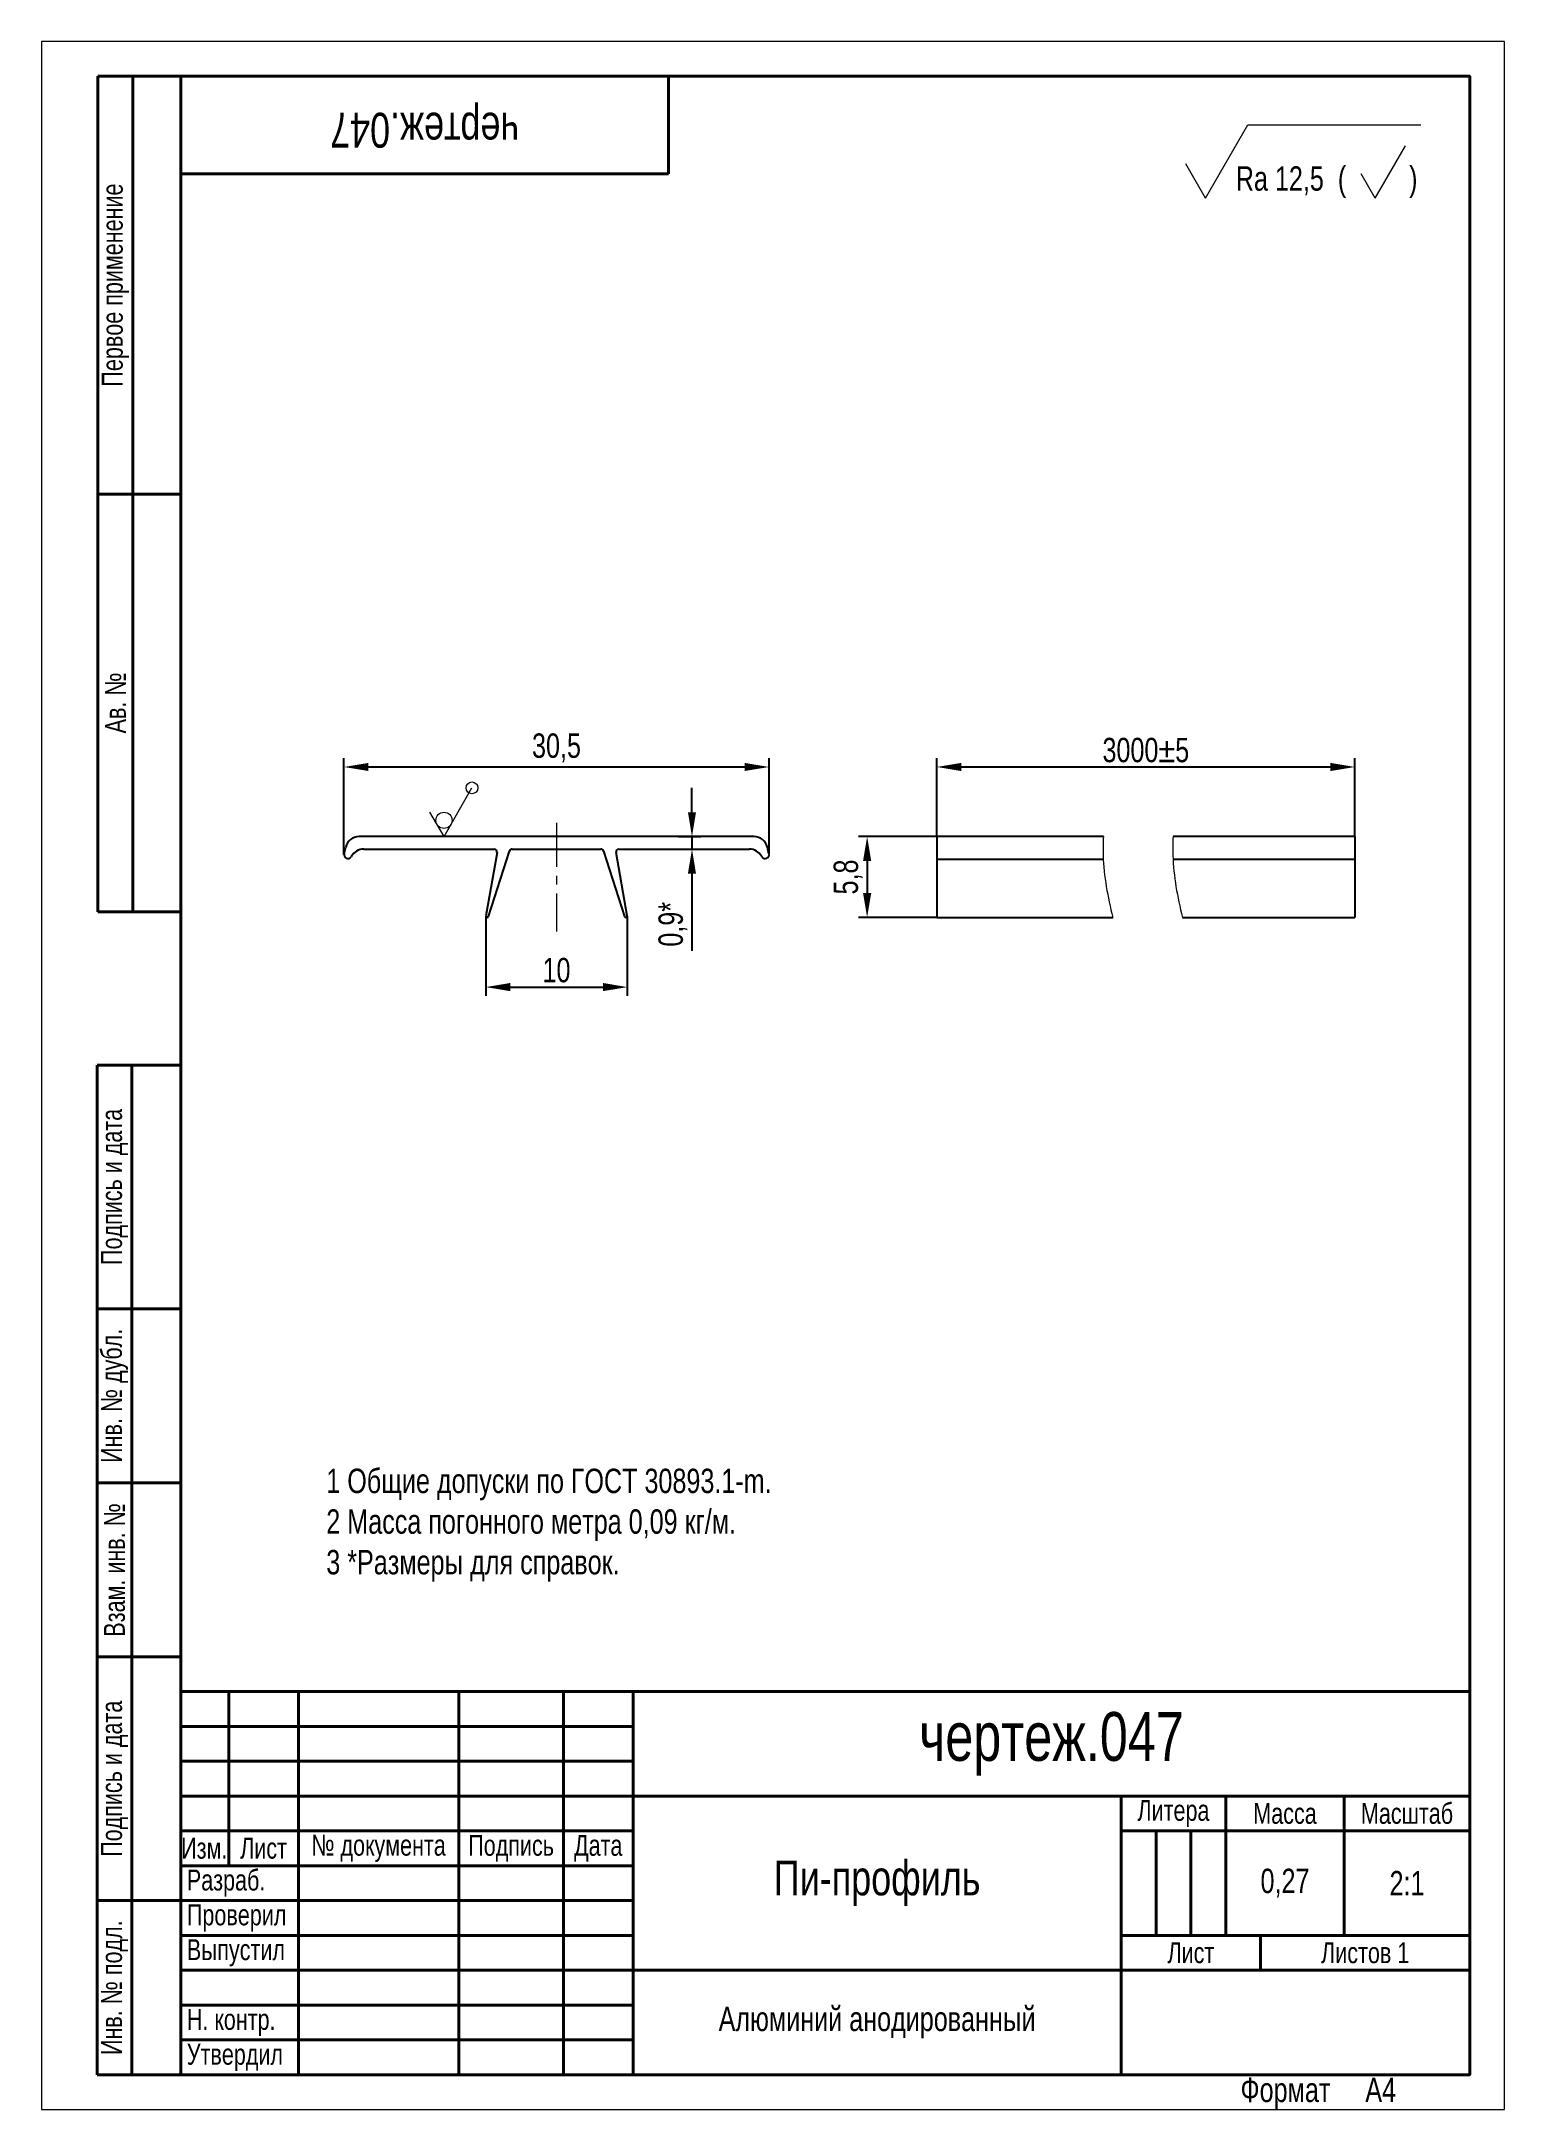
# Model space of a CAD drawing. Header units: millimetres. Extents: x -296 to -86, y 2555 to 2852.
import ezdxf

# ---------------------------------------------------------------- set-up
doc = ezdxf.new("R2010")
doc.units = ezdxf.units.MM
doc.linetypes.add('LT_03', pattern=[20.32, 12.7, -2.54, 2.54, -2.54])
doc.layers.get('Defpoints').update_dxf_attribs({"color": 11})
doc.layers.add('Layer_01', color=140, linetype='Continuous')
for name, color, linetype, lineweight in [('Layer_02', 3, 'Continuous', 0), ('Layer_03', 3, 'LT_03', 0), ('Layer_04', 7, 'Continuous', 25), ('Layer_05', 9, 'Continuous', 0), ('Layer_06', 7, 'Continuous', 40)]:
    doc.layers.add(name, color=color, linetype=linetype, lineweight=lineweight)
doc.styles.add('Style_01', font='ARIALNI_0.TTF', dxfattribs={"width": 0.9, "height": 3.5})
doc.dimstyles.new('DimStyle_02', dxfattribs={"dimtxt": 3.5, "dimasz": 3.5, "dimexe": 1.25, "dimexo": 0, "dimtad": 1, "dimtxsty": 'Style_01', "dimcen": 2.5, "dimazin": 3, "dimtfac": 1, "dimtmove": 0, "dimatfit": 3})

# ---------------------------------------------------------------- blocks, each defined once
blk = doc.blocks.new('*D26')
at = {"layer": 'Defpoints', "color": 0, "lineweight": 50, "transparency": 16777216}
for p in [(-107.24, 2747.51), (-167.24, 2737.51), (-107.24, 2737.51)]:
    blk.add_point(p, dxfattribs=at)
at = {"layer": 'Layer_02', "color": 0, "lineweight": -2, "transparency": 16777216}
for p, q in [((-167.24, 2737.51), (-167.24, 2748.76)), ((-163.74, 2747.51), (-110.74, 2747.51)), ((-107.24, 2737.51), (-107.24, 2748.76))]:
    blk.add_line(p, q, dxfattribs=at)
at = {"layer": 'Layer_02', "color": 0, "lineweight": 50, "transparency": 16777216}
for points in [[(-163.74, 2748.09), (-163.74, 2746.93), (-167.24, 2747.51)], [(-110.74, 2748.09), (-110.74, 2746.93), (-107.24, 2747.51)]]:
    blk.add_solid(points, dxfattribs=at)
at = {"layer": 'Layer_02', "color": 0, "transparency": 16777216, "insert": (-137.24, 2749.92), "char_height": 3.5, "attachment_point": 5, "style": 'Style_01'}
blk.add_mtext('3000%%P5', dxfattribs=at)
blk = doc.blocks.new('*D27')
at = {"layer": 'Defpoints', "color": 0, "lineweight": 50, "transparency": 16777216}
for p in [(-167.24, 2737.51), (-177.24, 2725.9), (-167.24, 2725.9)]:
    blk.add_point(p, dxfattribs=at)
at = {"layer": 'Layer_02', "color": 0, "lineweight": -2, "transparency": 16777216}
for p, q in [((-167.24, 2737.51), (-178.49, 2737.51)), ((-177.24, 2734.01), (-177.24, 2729.4)), ((-167.24, 2725.9), (-178.49, 2725.9))]:
    blk.add_line(p, q, dxfattribs=at)
at = {"layer": 'Layer_02', "color": 0, "lineweight": 50, "transparency": 16777216}
for points in [[(-177.82, 2734.01), (-176.65, 2734.01), (-177.24, 2737.51)], [(-177.82, 2729.4), (-176.65, 2729.4), (-177.24, 2725.9)]]:
    blk.add_solid(points, dxfattribs=at)
at = {"layer": 'Layer_02', "color": 0, "transparency": 16777216, "insert": (-179.97, 2731.71), "char_height": 3.5, "attachment_point": 5, "rotation": 90, "style": 'Style_01'}
blk.add_mtext('5,8', dxfattribs=at)
blk = doc.blocks.new('*D28')
at = {"layer": 'Defpoints', "color": 0, "lineweight": 50, "transparency": 16777216}
for p in [(-191.32, 2747.51), (-252.32, 2734.93), (-191.32, 2734.93)]:
    blk.add_point(p, dxfattribs=at)
at = {"layer": 'Layer_02', "color": 0, "lineweight": -2, "transparency": 16777216}
for p, q in [((-252.32, 2734.93), (-252.32, 2748.76)), ((-248.82, 2747.51), (-194.82, 2747.51)), ((-191.32, 2734.93), (-191.32, 2748.76))]:
    blk.add_line(p, q, dxfattribs=at)
at = {"layer": 'Layer_02', "color": 0, "lineweight": 50, "transparency": 16777216}
for points in [[(-248.82, 2748.09), (-248.82, 2746.93), (-252.32, 2747.51)], [(-194.82, 2748.09), (-194.82, 2746.93), (-191.32, 2747.51)]]:
    blk.add_solid(points, dxfattribs=at)
at = {"layer": 'Layer_02', "color": 0, "transparency": 16777216, "insert": (-221.82, 2750.25), "char_height": 3.5, "attachment_point": 5, "style": 'Style_01'}
blk.add_mtext('30,5', dxfattribs=at)
blk = doc.blocks.new('*D29')
at = {"layer": 'Defpoints', "color": 0, "lineweight": 50, "transparency": 16777216}
for p in [(-231.97, 2726.1), (-211.66, 2726.1), (-211.66, 2715.9)]:
    blk.add_point(p, dxfattribs=at)
at = {"layer": 'Layer_02', "color": 0, "lineweight": -2, "transparency": 16777216}
for p, q in [((-231.97, 2726.1), (-231.97, 2714.65)), ((-211.66, 2726.1), (-211.66, 2714.65)), ((-228.47, 2715.9), (-215.16, 2715.9))]:
    blk.add_line(p, q, dxfattribs=at)
at = {"layer": 'Layer_02', "color": 0, "lineweight": 50, "transparency": 16777216}
for points in [[(-228.47, 2716.49), (-228.47, 2715.32), (-231.97, 2715.9)], [(-215.16, 2716.49), (-215.16, 2715.32), (-211.66, 2715.9)]]:
    blk.add_solid(points, dxfattribs=at)
at = {"layer": 'Layer_02', "color": 0, "transparency": 16777216, "insert": (-221.82, 2718.32), "char_height": 3.5, "attachment_point": 5, "style": 'Style_01'}
blk.add_mtext('10', dxfattribs=at)
blk = doc.blocks.new('*D30')
at = {"layer": 'Defpoints', "color": 0, "lineweight": 50, "transparency": 16777216}
for p in [(-204.29, 2737.51), (-204.29, 2735.71), (-202.38, 2735.71)]:
    blk.add_point(p, dxfattribs=at)
at = {"layer": 'Layer_02', "color": 0, "lineweight": -2, "transparency": 16777216}
for p, q in [((-202.38, 2741.01), (-202.38, 2744.51)), ((-204.29, 2737.51), (-201.13, 2737.51)), ((-204.29, 2735.71), (-201.13, 2735.71)), ((-202.38, 2737.51), (-202.38, 2735.71)), ((-202.38, 2732.21), (-202.38, 2721.12))]:
    blk.add_line(p, q, dxfattribs=at)
at = {"layer": 'Layer_02', "color": 0, "lineweight": 50, "transparency": 16777216}
for points in [[(-202.96, 2741.01), (-201.8, 2741.01), (-202.38, 2737.51)], [(-202.96, 2732.21), (-201.8, 2732.21), (-202.38, 2735.71)]]:
    blk.add_solid(points, dxfattribs=at)
at = {"layer": 'Layer_02', "color": 0, "transparency": 16777216, "insert": (-205.11, 2724.92), "char_height": 3.5, "attachment_point": 5, "rotation": 90, "style": 'Style_01'}
blk.add_mtext('0,9*', dxfattribs=at)

msp = doc.modelspace()

# ---------------------------------------------------------------- linework, layer by layer
at = {"layer": 'Layer_03', "ltscale": 0.5}
msp.add_line((-221.816, 2739.51), (-221.816, 2723.904), dxfattribs=at)
at = {"layer": 'Layer_04', "lineweight": 13, "ltscale": 0.303109}
msp.add_line((-128.68, 2829.207), (-122.618, 2839.707), dxfattribs=at)
at = {"layer": 'Layer_04', "lineweight": 13}
msp.add_line((-122.618, 2839.707), (-97.749, 2839.707), dxfattribs=at)
at = {"layer": 'Layer_04', "lineweight": 13, "ltscale": 0.216506}
msp.add_line((-104.315, 2829.207), (-99.985, 2836.707), dxfattribs=at)
at = {"layer": 'Layer_04', "lineweight": 13, "ltscale": 0.141451}
msp.add_line((-128.68, 2829.207), (-131.509, 2834.107), dxfattribs=at)
at = {"layer": 'Layer_04', "lineweight": 13, "ltscale": 0.101036}
msp.add_line((-104.315, 2829.207), (-106.336, 2832.707), dxfattribs=at)
at = {"layer": 'Layer_04'}
for p, q in [((-252.304, 2735.045), (-252.073, 2735.985)), ((-193.501, 2737.51), (-250.131, 2737.51)), ((-249.495, 2735.71), (-230.754, 2735.71)), ((-231.577, 2726.043), (-228.566, 2735.432)), ((-228.185, 2735.71), (-215.446, 2735.71)), ((-215.065, 2735.432), (-212.054, 2726.043)), ((-212.878, 2735.71), (-194.136, 2735.71)), ((-191.328, 2735.045), (-191.558, 2735.985)), ((-167.236, 2737.51), (-167.236, 2725.904)), ((-143.324, 2737.51), (-167.236, 2737.51)), ((-107.236, 2737.51), (-133.324, 2737.51)), ((-107.236, 2737.51), (-107.236, 2725.904)), ((-251.238, 2734.692), (-251.285, 2734.608)), ((-230.36, 2735.24), (-231.965, 2726.138)), ((-211.667, 2726.138), (-213.272, 2735.24)), ((-192.394, 2734.692), (-192.347, 2734.608)), ((-167.236, 2734.251), (-143.342, 2734.251)), ((-133.342, 2734.251), (-107.236, 2734.251)), ((-167.236, 2725.904), (-141.977, 2725.904)), ((-131.977, 2725.904), (-107.236, 2725.904))]:
    msp.add_line(p, q, dxfattribs=at)
for centre, radius, start, end in [((-250.131, 2735.51), 2, 90, 166.24177), ((-249.495, 2733.71), 2, 90, 150.58708), ((-230.754, 2735.31), 0.4, 350, 90), ((-228.185, 2735.31), 0.4, 90, 162.21865), ((-215.446, 2735.31), 0.4, 17.78135, 90), ((-212.878, 2735.31), 0.4, 90, 190), ((-194.136, 2733.71), 2, 29.41292, 90), ((-193.501, 2735.51), 2, 13.75823, 90), ((-251.751, 2734.928), 0.565, 164.43669, 325.48549), ((-191.881, 2734.928), 0.565, 214.51451, 15.56331), ((-231.768, 2726.104), 0.2, 170, 342.21865), ((-211.864, 2726.104), 0.2, 197.78135, 10)]:
    msp.add_arc(centre, radius, start, end, dxfattribs=at)
at = {"layer": 'Layer_05'}
for p, q in [((-85.749, 2851.707), (-295.749, 2851.707)), ((-295.749, 2851.707), (-295.749, 2554.707)), ((-85.749, 2554.707), (-85.749, 2851.707)), ((-237.957, 2737.51), (-233.959, 2744.51)), ((-237.957, 2737.51), (-239.998, 2741.01)), ((-295.749, 2554.707), (-85.749, 2554.707))]:
    msp.add_line(p, q, dxfattribs=at)
for centre, radius in [((-233.959, 2744.51), 0.85), ((-237.968, 2739.843), 1.166)]:
    msp.add_circle(centre, radius, dxfattribs=at)
for points in [[(-143.324, 2737.51), (-143.377, 2736.6), (-143.442, 2732.726), (-142.713, 2728.86), (-141.977, 2725.904)], [(-133.324, 2737.51), (-133.377, 2736.6), (-133.442, 2732.726), (-132.713, 2728.86), (-131.977, 2725.904)]]:
    msp.add_open_spline(points, degree=3, knots=[15.0036369, 15.0036369, 15.0036369, 15.0036369, 17.7765516, 26.8140515, 26.8140515, 26.8140515, 26.8140515], dxfattribs=at)
at = {"layer": 'Layer_06', "linetype": 'Continuous'}
for p, q in [((-287.626, 2726.707), (-287.626, 2846.707)), ((-287.626, 2846.707), (-275.749, 2846.707)), ((-282.626, 2726.707), (-282.626, 2846.707)), ((-205.749, 2846.707), (-205.749, 2832.707)), ((-275.749, 2832.707), (-205.749, 2832.707)), ((-287.626, 2786.707), (-275.749, 2786.707)), ((-287.626, 2726.707), (-275.749, 2726.707)), ((-287.749, 2559.707), (-287.749, 2704.707)), ((-287.749, 2704.707), (-275.749, 2704.707)), ((-282.749, 2559.707), (-282.749, 2704.707)), ((-287.749, 2669.707), (-275.749, 2669.707)), ((-287.749, 2644.707), (-275.749, 2644.707)), ((-287.749, 2619.707), (-275.749, 2619.707)), ((-90.749, 2614.743), (-275.749, 2614.743)), ((-275.749, 2609.74), (-210.829, 2609.74)), ((-275.749, 2604.737), (-210.829, 2604.737)), ((-275.749, 2599.733), (-210.829, 2599.733)), ((-135.779, 2594.73), (-135.779, 2579.72)), ((-130.776, 2594.73), (-130.776, 2579.72)), ((-287.749, 2584.723), (-275.749, 2584.723)), ((-275.749, 2584.723), (-210.829, 2584.723)), ((-275.749, 2579.72), (-210.829, 2579.72)), ((-275.749, 2574.717), (-210.829, 2574.717)), ((-275.749, 2569.713), (-210.829, 2569.713)), ((-275.749, 2564.71), (-210.829, 2564.71)), ((-287.749, 2559.707), (-275.749, 2559.707)), ((-90.749, 2559.707), (-275.749, 2559.707)), ((-90.749, 2559.707), (-275.749, 2559.707))]:
    msp.add_line(p, q, dxfattribs=at)
msp.add_lwpolyline([(-275.749, 2846.707), (-90.749, 2846.707), (-90.749, 2559.707), (-275.749, 2559.707)], close=True, dxfattribs=at)
for points in [[(-268.868, 2614.743), (-268.868, 2589.727)], [(-258.861, 2614.743), (-258.861, 2559.707)], [(-235.846, 2614.743), (-235.846, 2559.707)], [(-220.836, 2614.743), (-220.836, 2559.707)], [(-210.829, 2614.743), (-210.829, 2559.707)], [(-90.749, 2599.733), (-210.829, 2599.733)], [(-140.782, 2599.733), (-140.782, 2559.707)], [(-125.772, 2599.733), (-125.772, 2579.72)], [(-108.761, 2599.733), (-108.761, 2579.72)], [(-108.761, 2599.733), (-108.761, 2579.72)], [(-275.749, 2594.73), (-210.829, 2594.73)], [(-140.782, 2594.73), (-90.749, 2594.73)], [(-275.749, 2589.727), (-210.829, 2589.727)], [(-140.782, 2579.72), (-90.749, 2579.72)], [(-120.769, 2579.72), (-120.769, 2574.717)], [(-210.829, 2574.717), (-90.749, 2574.717)]]:
    msp.add_lwpolyline(points, dxfattribs=at)

# ---------------------------------------------------------------- texts
at = {"layer": 'Layer_01', "linetype": 'Continuous', "style": 'Style_01', "width": 0.9}
msp.add_text('Rа 12,5  (         )', height=3.5, dxfattribs=at).set_placement((-124.327, 2830.266))
at = {"layer": 'Layer_01', "attachment_point": 5, "style": 'Style_01'}
for s, insert, char_height, width, rotation in [('чертеж.047', (-240.749, 2839.707), 5, 70, 180), ('\\pxsm0.65,qc;Первое применение', (-285.126, 2816.707), 3, 60, 90), ('\\pxsm0.65,qc;Ав. №', (-285.126, 2756.707), 3, 60, 90), ('\\pxsm0.65,qc;Подпись и дата', (-285.249, 2687.207), 3, 35, 90), ('\\pxsm0.65,qc;Инв. № дубл.', (-285.249, 2657.207), 3, 25, 90), ('\\pxsm0.65,qc;Взам. инв. №', (-285.249, 2632.207), 3, 25, 90), ('\\pxsm0.65,qc;Подпись и дата', (-285.249, 2602.215), 3, 34.98335, 90), ('\\pxsm0.65,qc;Инв. № подл.', (-285.249, 2572.215), 3, 25.01665, 90)]:
    msp.add_mtext(s, dxfattribs=dict(at, insert=insert, char_height=char_height, width=width, rotation=rotation))
at = {"layer": 'Layer_01', "style": 'Style_01'}
for s, insert, char_height, width, attachment_point in [('\\pxl1.1429,r1.1429,sm1;1\\~Общие допуски по ГОСТ 30893.1-m.\\P2 Масса погонного метра 0,09 кг/м.\\P\\pb0.25,ql;3\\~*Размеры для справок.', (-258.861, 2646.743), 3.5, 168.112, 1), ('чертеж.047', (-150.789, 2607.238), 7, 120.08, 5), ('\\pxsm0.65,qc;Литера', (-133.277, 2597.232), 3, 15.01, 5), ('\\pxsm0.65,qc;Масса', (-117.267, 2597.232), 3, 17.01133, 5), ('\\pxsm0.65,qc;Масштаб', (-99.755, 2597.232), 3, 18.012, 5), ('\\pxsm0.65,qc;Изм.', (-272.37, 2592.228), 3, 7.00467, 5), ('\\pxsm0.65,qc;Лист', (-263.864, 2592.228), 3, 10.00667, 5), ('\\pxsm0.65,qc;№ документа', (-247.353, 2592.228), 3, 23.01533, 5), ('\\pxsm0.65,qc;Подпись', (-228.341, 2592.228), 3, 15.01, 5), ('\\pxsm0.65,qc;Дата', (-215.832, 2592.228), 3, 10.00667, 5), ('\\pxqc;Пи-профиль', (-175.806, 2587.225), 5, 70.04667, 5), ('\\pxi0.33333,sm0.65,ql;Разраб.', (-267.367, 2587.225), 3, 17.01133, 5), ('\\pxsm0.65,qc;0,27', (-117.267, 2587.225), 3.5, 17.01133, 5), ('\\pxsm0.65,qc;2:1', (-99.755, 2587.225), 3.5, 18.012, 5), ('\\pxi0.33333,sm0.65,ql;Проверил', (-267.367, 2582.222), 3, 17.01133, 5), ('\\pxi0.33333,sm0.65,ql;Выпустил', (-267.367, 2577.218), 3, 17.01133, 5), ('\\pxsm0.65,qc;Лист  ', (-130.776, 2577.218), 3, 20.01333, 5), ('\\pxsm0.65,qc;Листов 1', (-105.759, 2577.218), 3, 30.02, 5), ('\\pxi0.33333,sm0.65,ql;Н. контр.', (-267.367, 2567.212), 3, 17.01133, 5), ('\\pxqc;Алюминий анодированный', (-175.806, 2567.212), 3.5, 70.04667, 5), ('\\pxi0.33333,sm0.65,ql;Утвердил', (-267.367, 2562.208), 3, 17.01133, 5), ('Формат     А4', (-123.651, 2559.3), 3.5, 32.95146, 1)]:
    msp.add_mtext(s, dxfattribs=dict(at, insert=insert, char_height=char_height, width=width, attachment_point=attachment_point))

# ---------------------------------------------------------------- dimensions: what is measured, and where the dimension line sits
at = {"layer": 'Layer_02'}
dim = msp.add_linear_dim(base=(-191.316, 2747.51), p1=(-252.316, 2734.928), p2=(-191.316, 2734.928), dimstyle='DimStyle_02', override={"dimlfac": 0.5}, dxfattribs=at)
dim.commit()
dim.dimension.update_dxf_attribs({"geometry": '*D28', "text_midpoint": (-221.816, 2750.245)})
for base, p1, p2, text, picture, middle in [((-107.236, 2747.51), (-167.236, 2737.51), (-107.236, 2737.51), '3000%%P5', '*D26', (-137.236, 2749.922)), ((-211.664, 2715.904), (-231.968, 2726.104), (-211.664, 2726.104), '10', '*D29', (-221.816, 2718.316))]:
    dim = msp.add_linear_dim(base=base, p1=p1, p2=p2, text=text, dimstyle='DimStyle_02', override={"dimlfac": 0.5}, dxfattribs=at)
    dim.commit()
    dim.dimension.update_dxf_attribs({"geometry": picture, "text_midpoint": middle})
dim = msp.add_linear_dim(base=(-202.379, 2735.71), p1=(-204.292, 2737.51), p2=(-204.292, 2735.71), angle=90, text='<>*', dimstyle='DimStyle_02', override={"dimlfac": 0.5}, dxfattribs=at)
dim.commit()
dim.dimension.update_dxf_attribs({"geometry": '*D30', "text_midpoint": (-205.115, 2724.915)})
dim = msp.add_linear_dim(base=(-177.236, 2725.904), p1=(-167.236, 2737.51), p2=(-167.236, 2725.904), angle=90, dimstyle='DimStyle_02', override={"dimlfac": 0.5}, dxfattribs=at)
dim.commit()
dim.dimension.update_dxf_attribs({"geometry": '*D27', "text_midpoint": (-179.971, 2731.707)})

doc.saveas('drawing.dxf')
